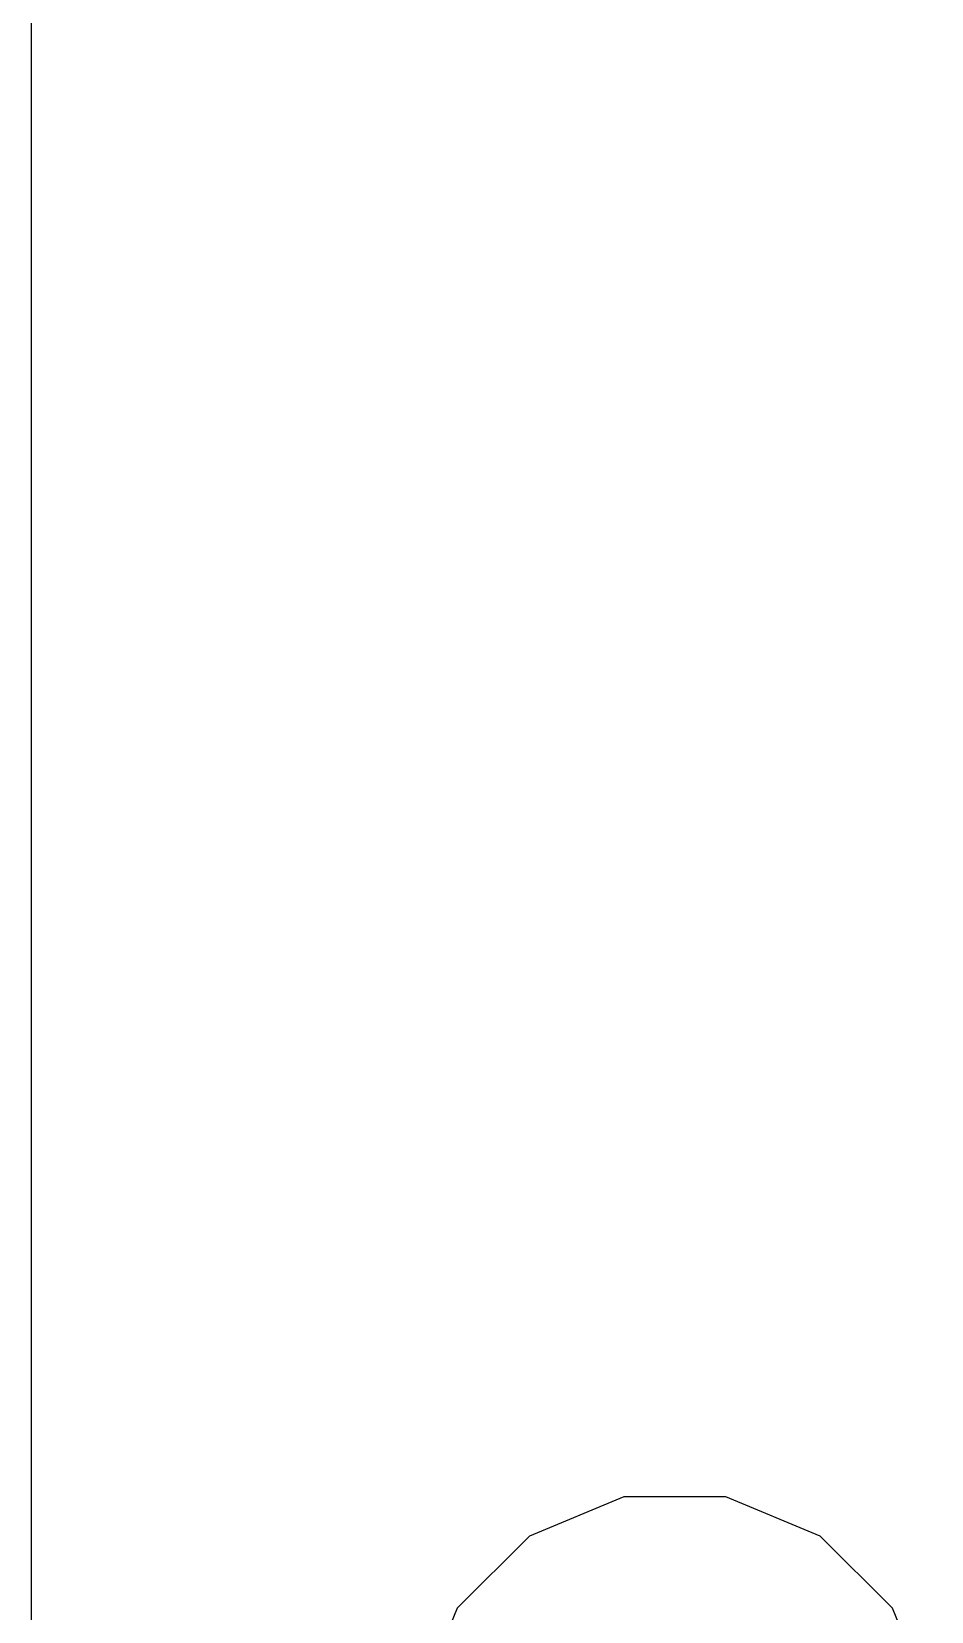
# Model space of a CAD drawing. Header units: inches. Extents: x 0 to 5271, y 0 to 5417.
# Drawn here: x 84.72 to 86.663, y 25.175 to 28.584 of the extents above; entities that cross this region are included whole.
import ezdxf

# ---------------------------------------------------------------- set-up
doc = ezdxf.new("R2010")
doc.units = ezdxf.units.IN
doc.layers.add('L4_PWR', color=90, linetype='Continuous')
doc.layers.add('Top Layer', color=1, linetype='Continuous')

msp = doc.modelspace()

# ---------------------------------------------------------------- linework, layer by layer
at = {"layer": 'L4_PWR'}
for p, q in [((85.9985, 25.4217), (85.7949, 25.3373)), ((86.2189, 25.4217), (85.9985, 25.4217)), ((86.4225, 25.3373), (86.2189, 25.4217)), ((85.7949, 25.3373), (85.639, 25.1815)), ((86.5783, 25.1815), (86.4225, 25.3373)), ((85.639, 25.1815), (85.5547, 24.9779)), ((86.6627, 24.9779), (86.5783, 25.1815))]:
    msp.add_line(p, q, dxfattribs=at)
at = {"layer": 'Top Layer'}
msp.add_line((84.7197, 24.7123), (84.7197, 50.2628), dxfattribs=at)

doc.saveas('drawing.dxf')
